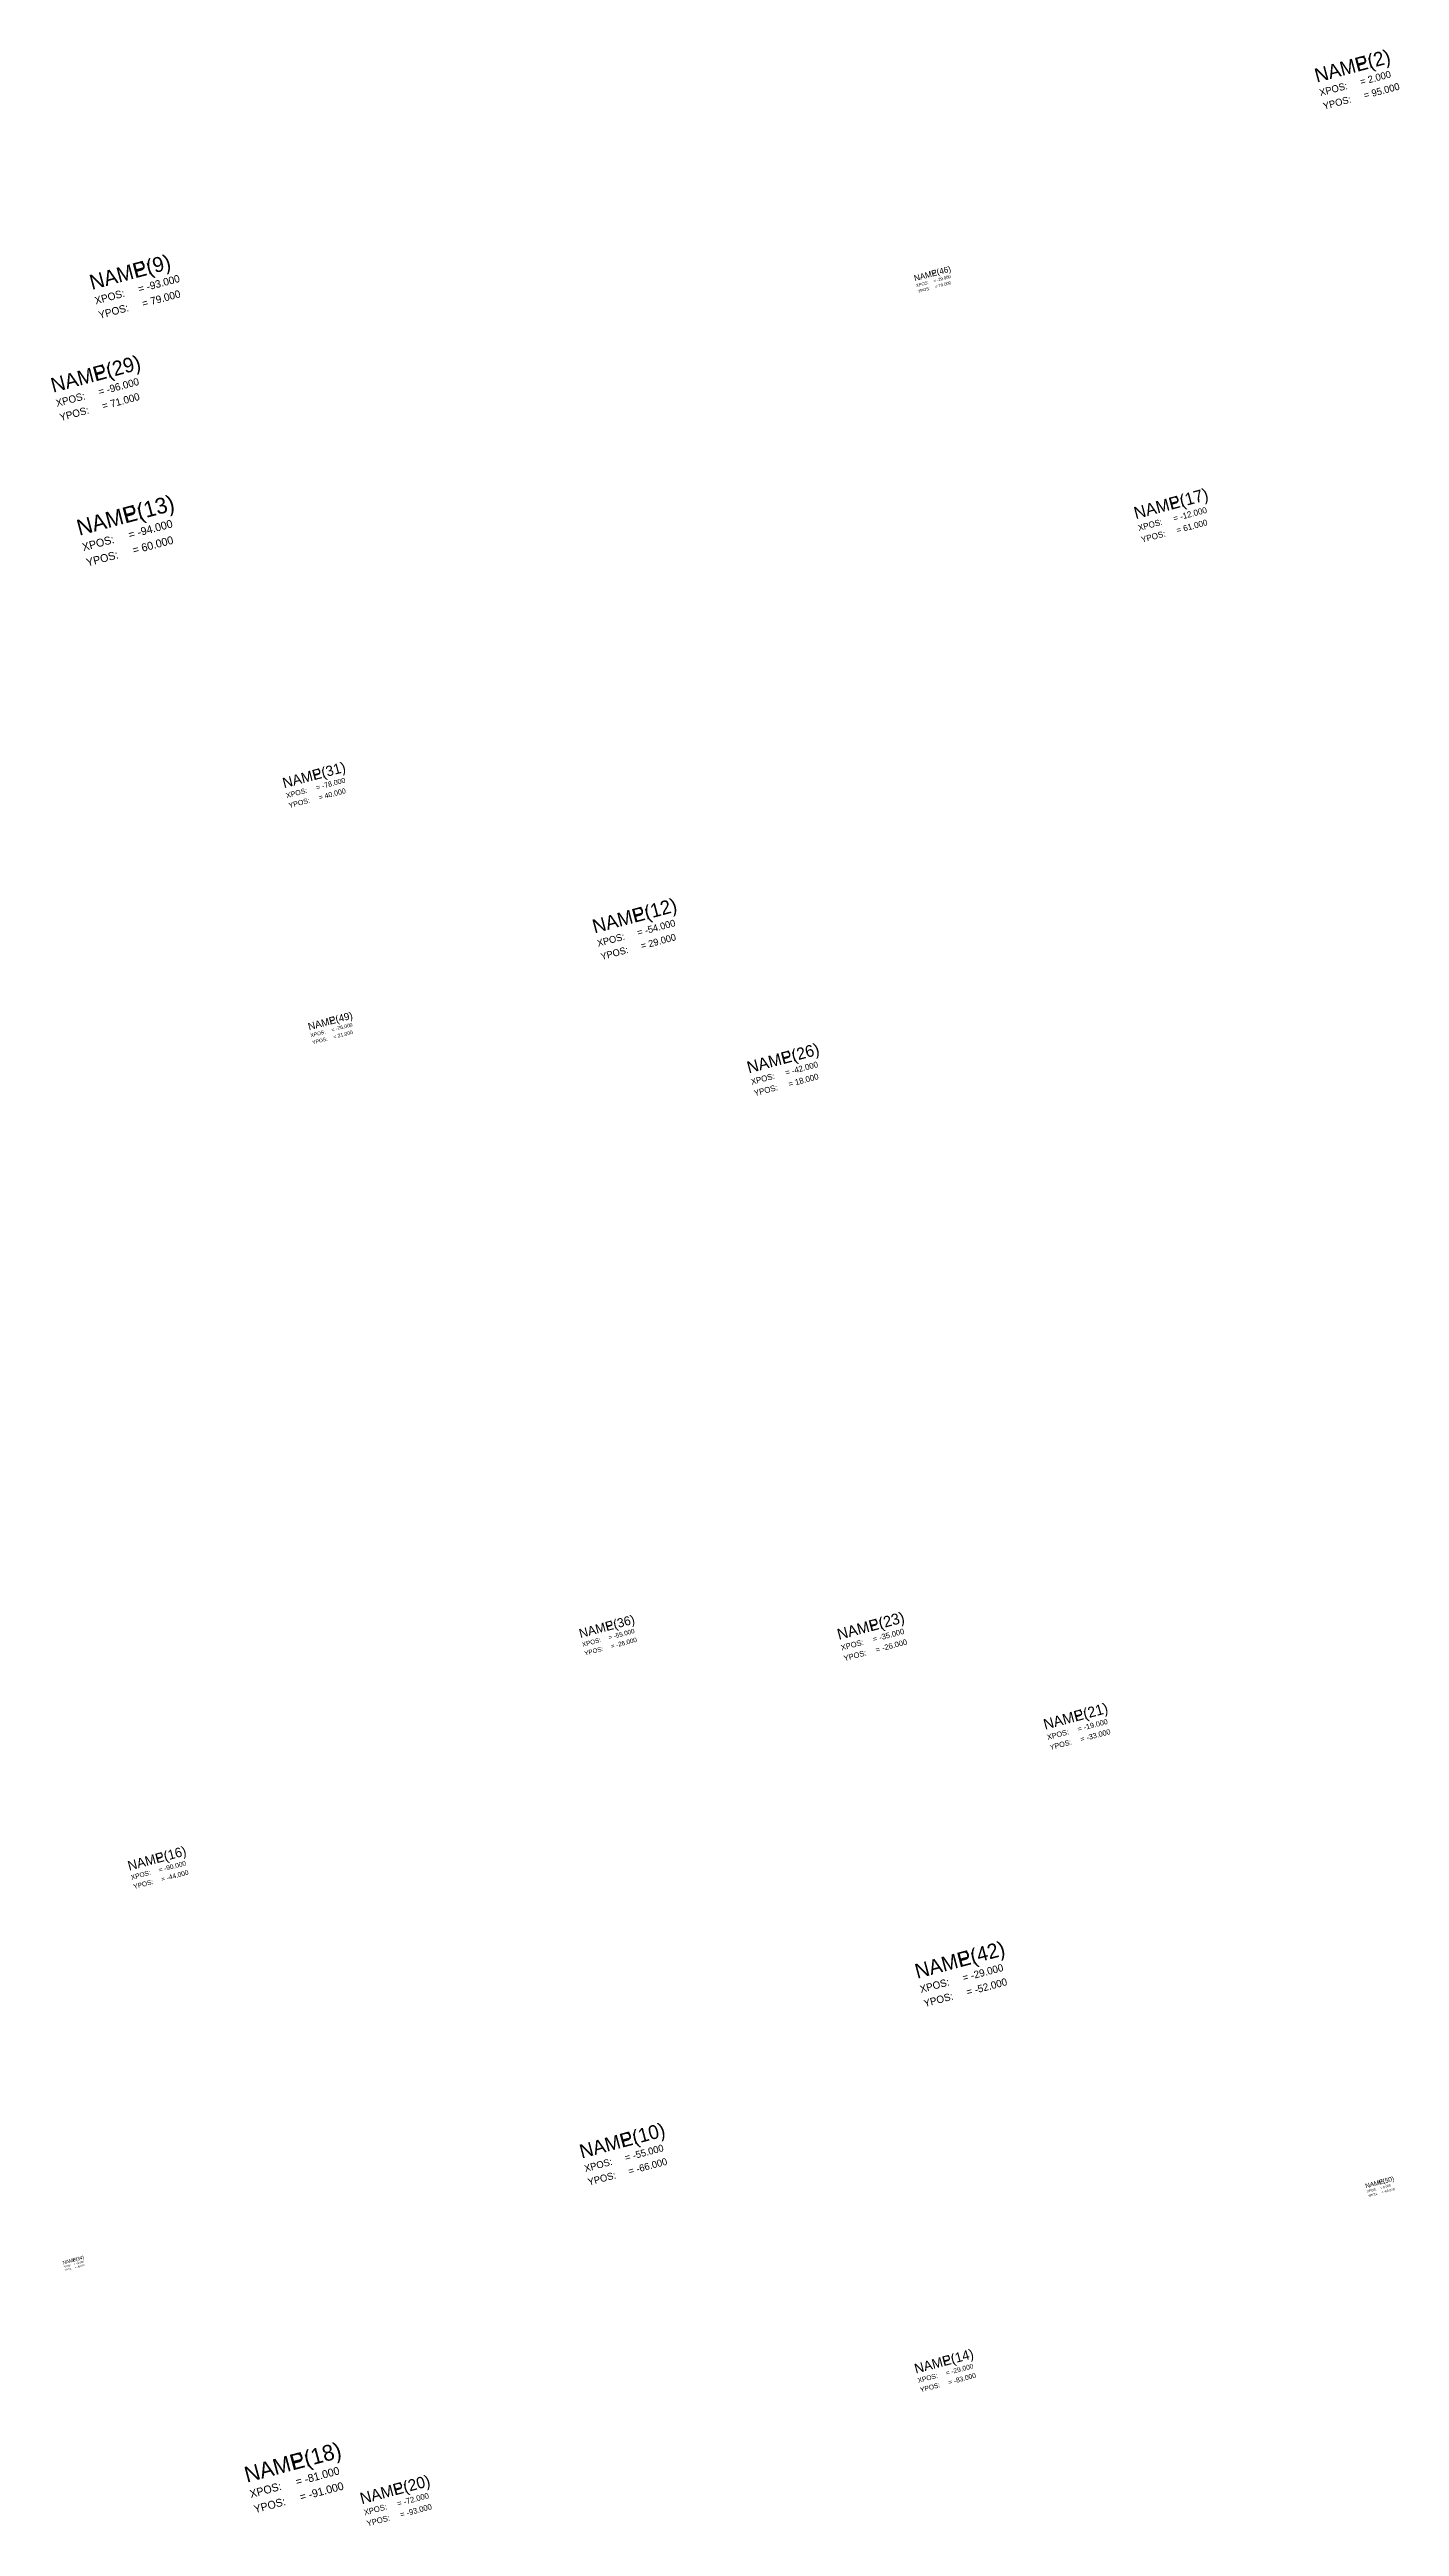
# Model space of a CAD drawing. Header units: metres. Extents: x -96 to 105, y -96 to 100.
# Drawn here: x -96 to 8.7, y -95.6 to 96.5 of the extents above; entities that cross this region are included whole.
import ezdxf

# ---------------------------------------------------------------- set-up
doc = ezdxf.new("R2010")
doc.units = ezdxf.units.M

# ---------------------------------------------------------------- blocks, each defined once
blk = doc.blocks.new('FLAG')
at = {"color": 3}
blk.add_text('NAME:', height=0.5, dxfattribs=at).set_placement((0, -0.5))
at = {"color": 4}
for s, p in [('XPOS:', (0, -1)), ('YPOS:', (0, -1.5))]:
    blk.add_text(s, height=0.25, dxfattribs=at).set_placement(p)
at = {"color": 3}
blk.add_attdef('NAME', (1.5, -0.5), '', height=0.5, dxfattribs=at)
at = {"color": 4}
for tag, p in [('XPOS', (1.5, -1)), ('YPOS', (1.5, -1.5))]:
    blk.add_attdef(tag, p, '', height=0.25, dxfattribs=at)

msp = doc.modelspace()

# ---------------------------------------------------------------- block references
at = {"rotation": 15}
for p, xscale, yscale, zscale, values in [((2, 95), 2.1760198463705787, 2.1760198463705787, 2.1760198463705787, {'NAME': 'P(2)', 'XPOS': '= 2.000', 'YPOS': '= 95.000'}), ((-93, 79), 2.3271729440240465, 2.3271729440240465, 2.3271729440240465, {'NAME': 'P(9)', 'XPOS': '= -93.000', 'YPOS': '= 79.000'}), ((-29, 79), 0.9343104497229044, 0.9343104497229044, 0.9343104497229044, {'NAME': 'P(46)', 'XPOS': '= -29.000', 'YPOS': '= 79.000'}), ((-96, 71), 2.2740843566469797, 2.2740843566469797, 2.2740843566469797, {'NAME': 'P(29)', 'XPOS': '= -96.000', 'YPOS': '= 71.000'}), ((-94, 60), 2.4723494438731315, 2.4723494438731315, 2.4723494438731315, {'NAME': 'P(13)', 'XPOS': '= -94.000', 'YPOS': '= 60.000'}), ((-12, 61), 1.884593753652959, 1.884593753652959, 1.884593753652959, {'NAME': 'P(17)', 'XPOS': '= -12.000', 'YPOS': '= 61.000'}), ((-78, 40), 1.5979129629391857, 1.5979129629391857, 1.5979129629391857, {'NAME': 'P(31)', 'XPOS': '= -78.000', 'YPOS': '= 40.000'}), ((-54, 29), 2.1398165582565465, 2.1398165582565465, 2.1398165582565465, {'NAME': 'P(12)', 'XPOS': '= -54.000', 'YPOS': '= 29.000'}), ((-76, 21), 1.1299296750818126, 1.1299296750818126, 1.1299296750818126, {'NAME': 'P(49)', 'XPOS': '= -76.000', 'YPOS': '= 21.000'}), ((-42, 18), 1.8330771379237343, 1.8330771379237343, 1.8330771379237343, {'NAME': 'P(26)', 'XPOS': '= -42.000', 'YPOS': '= 18.000'}), ((-55, -26), 1.4104612457105397, 1.4104612457105397, 1.4104612457105397, {'NAME': 'P(36)', 'XPOS': '= -55.000', 'YPOS': '= -26.000'}), ((-35, -26), 1.7054913524920379, 1.7054913524920379, 1.7054913524920379, {'NAME': 'P(23)', 'XPOS': '= -35.000', 'YPOS': '= -26.000'}), ((-19, -33), 1.634702170665057, 1.634702170665057, 1.634702170665057, {'NAME': 'P(21)', 'XPOS': '= -19.000', 'YPOS': '= -33.000'}), ((-90, -44), 1.482715323142344, 1.482715323142344, 1.482715323142344, {'NAME': 'P(16)', 'XPOS': '= -90.000', 'YPOS': '= -44.000'}), ((-29, -52), 2.280246696971842, 2.280246696971842, 2.280246696971842, {'NAME': 'P(42)', 'XPOS': '= -29.000', 'YPOS': '= -52.000'}), ((-55, -66), 2.1684762787299494, 2.1684762787299494, 2.1684762787299494, {'NAME': 'P(10)', 'XPOS': '= -55.000', 'YPOS': '= -66.000'}), ((6, -69), 0.7176301980143276, 0.7176301980143276, 0.7176301980143276, {'NAME': 'P(50)', 'XPOS': '= 6.000', 'YPOS': '= -69.000'}), ((-95, -75), 0.5335840359742112, 0.5335840359742112, 0.5335840359742112, {'NAME': 'P(34)', 'XPOS': '= -95.000', 'YPOS': '= -75.000'}), ((-29, -83), 1.5002063338424143, 1.5002063338424143, 1.5002063338424143, {'NAME': 'P(14)', 'XPOS': '= -29.000', 'YPOS': '= -83.000'}), ((-81, -91), 2.4535228777163436, 2.4535228777163436, 2.4535228777163436, {'NAME': 'P(18)', 'XPOS': '= -81.000', 'YPOS': '= -91.000'}), ((-72, -93), 1.7759382212387669, 1.7759382212387669, 1.7759382212387669, {'NAME': 'P(20)', 'XPOS': '= -72.000', 'YPOS': '= -93.000'})]:
    msp.add_blockref('FLAG', p, dxfattribs=dict(at, xscale=xscale, yscale=yscale, zscale=zscale)).add_auto_attribs(values)

doc.saveas('drawing.dxf')
